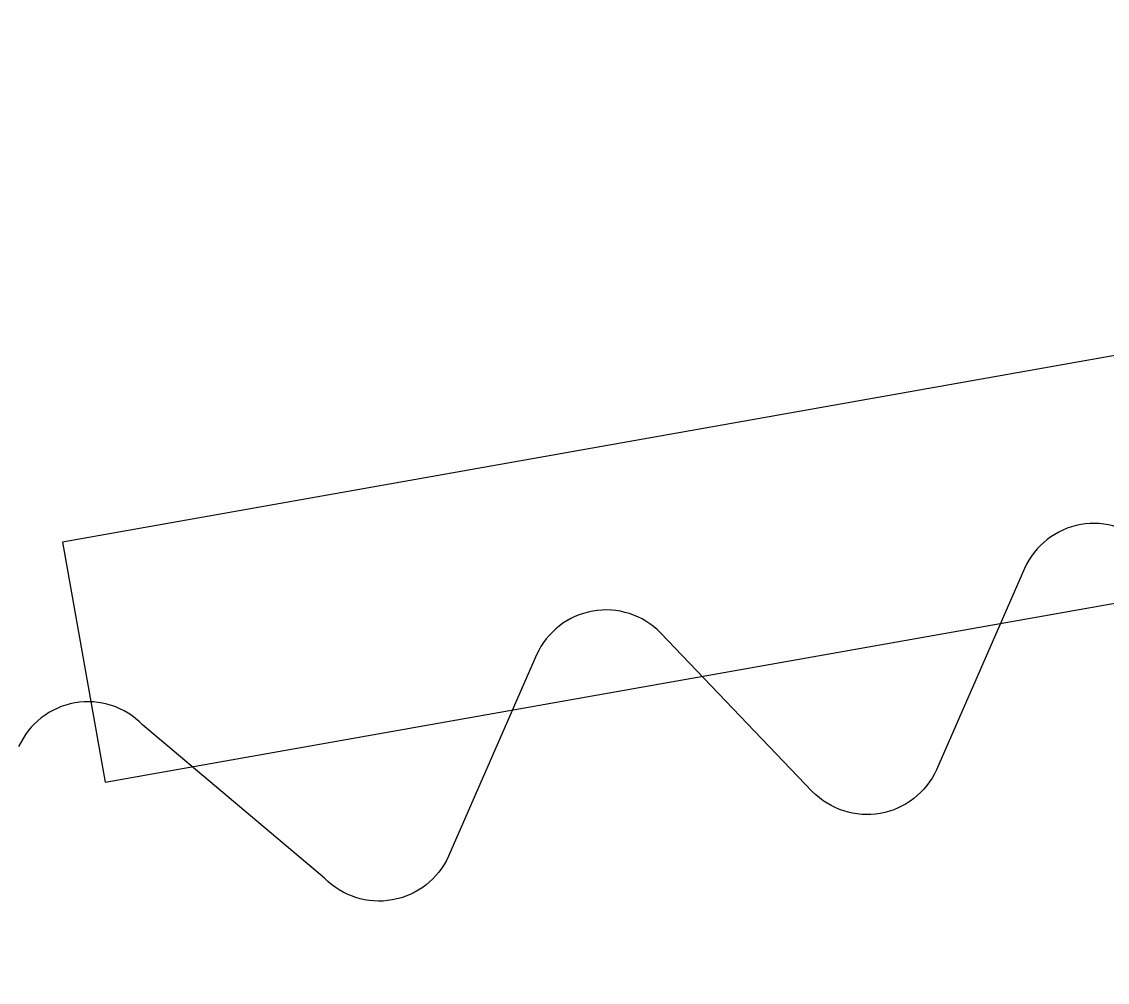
# Model space of a CAD drawing. Header units: millimetres. Extents: x 0 to 8967983, y -224399 to 13801.
# Drawn here: x 71344.731 to 71349.073, y -193459.191 to -193455.35 of the extents above; entities that cross this region are included whole.
import ezdxf

# ---------------------------------------------------------------- set-up
doc = ezdxf.new("R2010")
doc.units = ezdxf.units.MM
doc.header["$LTSCALE"] = 10
doc.layers.add('Архитектура', color=251, linetype='Continuous')

msp = doc.modelspace()

# ---------------------------------------------------------------- linework, layer by layer
at = {"layer": 'Архитектура', "lineweight": 25, "transparency": 33554684}
msp.add_lwpolyline([(71345.0646, -193458.3913), (71395.3454, -193449.4796), (71395.1752, -193448.5192), (71344.8944, -193457.4308)], close=True, dxfattribs=at)
msp.add_lwpolyline([(71345.0646, -193458.3913), (71395.3454, -193449.4796), (71395.1752, -193448.5192), (71344.8944, -193457.4308)], close=True, dxfattribs=at)
msp.add_lwpolyline([(71345.0646, -193458.3913), (71395.3454, -193449.4796), (71395.1752, -193448.5192), (71344.8944, -193457.4308)], close=True, dxfattribs=at)
msp.add_lwpolyline([(71345.0646, -193458.3913), (71395.3454, -193449.4796), (71395.1752, -193448.5192), (71344.8944, -193457.4308)], close=True, dxfattribs=at)
msp.add_lwpolyline([(71345.0646, -193458.3913), (71395.3454, -193449.4796), (71395.1752, -193448.5192), (71344.8944, -193457.4308)], close=True, dxfattribs=at)
msp.add_lwpolyline([(71345.0646, -193458.3913), (71395.3454, -193449.4796), (71395.1752, -193448.5192), (71344.8944, -193457.4308)], close=True, dxfattribs=at)
msp.add_lwpolyline([(71345.0646, -193458.3913), (71395.3454, -193449.4796), (71395.1752, -193448.5192), (71344.8944, -193457.4308)], close=True, dxfattribs=at)
msp.add_lwpolyline([(71345.0646, -193458.3913), (71395.3454, -193449.4796), (71395.1752, -193448.5192), (71344.8944, -193457.4308)], close=True, dxfattribs=at)
msp.add_lwpolyline([(71345.0646, -193458.3913), (71395.3454, -193449.4796), (71395.1752, -193448.5192), (71344.8944, -193457.4308)], close=True, dxfattribs=at)
msp.add_lwpolyline([(71345.0646, -193458.3913), (71395.3454, -193449.4796), (71395.1752, -193448.5192), (71344.8944, -193457.4308)], close=True, dxfattribs=at)
msp.add_lwpolyline([(71345.0646, -193458.3913), (71395.3454, -193449.4796), (71395.1752, -193448.5192), (71344.8944, -193457.4308)], close=True, dxfattribs=at)
msp.add_lwpolyline([(71345.0646, -193458.3913), (71395.3454, -193449.4796), (71395.1752, -193448.5192), (71344.8944, -193457.4308)], close=True, dxfattribs=at)
msp.add_lwpolyline([(71345.0646, -193458.3913), (71395.3454, -193449.4796), (71395.1752, -193448.5192), (71344.8944, -193457.4308)], close=True, dxfattribs=at)
msp.add_lwpolyline([(71345.0646, -193458.3913), (71395.3454, -193449.4796), (71395.1752, -193448.5192), (71344.8944, -193457.4308)], close=True, dxfattribs=at)
msp.add_lwpolyline([(71345.0646, -193458.3913), (71395.3454, -193449.4796), (71395.1752, -193448.5192), (71344.8944, -193457.4308)], close=True, dxfattribs=at)
msp.add_lwpolyline([(71345.0646, -193458.3913), (71395.3454, -193449.4796), (71395.1752, -193448.5192), (71344.8944, -193457.4308)], close=True, dxfattribs=at)
msp.add_lwpolyline([(71345.0646, -193458.3913), (71395.3454, -193449.4796), (71395.1752, -193448.5192), (71344.8944, -193457.4308)], close=True, dxfattribs=at)
msp.add_lwpolyline([(71345.0646, -193458.3913), (71395.3454, -193449.4796), (71395.1752, -193448.5192), (71344.8944, -193457.4308)], close=True, dxfattribs=at)
msp.add_lwpolyline([(71345.0646, -193458.3913), (71395.3454, -193449.4796), (71395.1752, -193448.5192), (71344.8944, -193457.4308)], close=True, dxfattribs=at)
msp.add_lwpolyline([(71345.0646, -193458.3913), (71395.3454, -193449.4796), (71395.1752, -193448.5192), (71344.8944, -193457.4308)], close=True, dxfattribs=at)
msp.add_lwpolyline([(71345.0646, -193458.3913), (71395.3454, -193449.4796), (71395.1752, -193448.5192), (71344.8944, -193457.4308)], close=True, dxfattribs=at)
msp.add_lwpolyline([(71345.0646, -193458.3913), (71395.3454, -193449.4796), (71395.1752, -193448.5192), (71344.8944, -193457.4308)], close=True, dxfattribs=at)
msp.add_lwpolyline([(71345.0646, -193458.3913), (71395.3454, -193449.4796), (71395.1752, -193448.5192), (71344.8944, -193457.4308)], close=True, dxfattribs=at)
msp.add_lwpolyline([(71345.0646, -193458.3913), (71395.3454, -193449.4796), (71395.1752, -193448.5192), (71344.8944, -193457.4308)], close=True, dxfattribs=at)
msp.add_lwpolyline([(71345.0646, -193458.3913), (71395.3454, -193449.4796), (71395.1752, -193448.5192), (71344.8944, -193457.4308)], close=True, dxfattribs=at)
msp.add_lwpolyline([(71345.0646, -193458.3913), (71395.3454, -193449.4796), (71395.1752, -193448.5192), (71344.8944, -193457.4308)], close=True, dxfattribs=at)
msp.add_lwpolyline([(71345.0646, -193458.3913), (71395.3454, -193449.4796), (71395.1752, -193448.5192), (71344.8944, -193457.4308)], close=True, dxfattribs=at)
msp.add_lwpolyline([(71345.0646, -193458.3913), (71395.3454, -193449.4796), (71395.1752, -193448.5192), (71344.8944, -193457.4308)], close=True, dxfattribs=at)
msp.add_lwpolyline([(71345.0646, -193458.3913), (71395.3454, -193449.4796), (71395.1752, -193448.5192), (71344.8944, -193457.4308)], close=True, dxfattribs=at)
msp.add_lwpolyline([(71345.0646, -193458.3913), (71395.3454, -193449.4796), (71395.1752, -193448.5192), (71344.8944, -193457.4308)], close=True, dxfattribs=at)
msp.add_lwpolyline([(71345.0646, -193458.3913), (71395.3454, -193449.4796), (71395.1752, -193448.5192), (71344.8944, -193457.4308)], close=True, dxfattribs=at)
msp.add_lwpolyline([(71345.0646, -193458.3913), (71395.3454, -193449.4796), (71395.1752, -193448.5192), (71344.8944, -193457.4308)], close=True, dxfattribs=at)
msp.add_lwpolyline([(71345.0646, -193458.3913), (71395.3454, -193449.4796), (71395.1752, -193448.5192), (71344.8944, -193457.4308)], close=True, dxfattribs=at)
msp.add_lwpolyline([(71345.0646, -193458.3913), (71395.3454, -193449.4796), (71395.1752, -193448.5192), (71344.8944, -193457.4308)], close=True, dxfattribs=at)
msp.add_lwpolyline([(71345.0646, -193458.3913), (71395.3454, -193449.4796), (71395.1752, -193448.5192), (71344.8944, -193457.4308)], close=True, dxfattribs=at)
msp.add_lwpolyline([(71345.0646, -193458.3913), (71395.3454, -193449.4796), (71395.1752, -193448.5192), (71344.8944, -193457.4308)], close=True, dxfattribs=at)
msp.add_lwpolyline([(71345.0646, -193458.3913), (71395.3454, -193449.4796), (71395.1752, -193448.5192), (71344.8944, -193457.4308)], close=True, dxfattribs=at)
msp.add_lwpolyline([(71345.0646, -193458.3913), (71395.3454, -193449.4796), (71395.1752, -193448.5192), (71344.8944, -193457.4308)], close=True, dxfattribs=at)
msp.add_lwpolyline([(71345.0646, -193458.3913), (71395.3454, -193449.4796), (71395.1752, -193448.5192), (71344.8944, -193457.4308)], close=True, dxfattribs=at)
msp.add_lwpolyline([(71345.0646, -193458.3913), (71395.3454, -193449.4796), (71395.1752, -193448.5192), (71344.8944, -193457.4308)], close=True, dxfattribs=at)
msp.add_lwpolyline([(71345.0646, -193458.3913), (71395.3454, -193449.4796), (71395.1752, -193448.5192), (71344.8944, -193457.4308)], close=True, dxfattribs=at)
msp.add_lwpolyline([(71345.0646, -193458.3913), (71395.3454, -193449.4796), (71395.1752, -193448.5192), (71344.8944, -193457.4308)], close=True, dxfattribs=at)
msp.add_lwpolyline([(71345.0646, -193458.3913), (71395.3454, -193449.4796), (71395.1752, -193448.5192), (71344.8944, -193457.4308)], close=True, dxfattribs=at)
msp.add_lwpolyline([(71345.0646, -193458.3913), (71395.3454, -193449.4796), (71395.1752, -193448.5192), (71344.8944, -193457.4308)], close=True, dxfattribs=at)
msp.add_lwpolyline([(71345.0646, -193458.3913), (71395.3454, -193449.4796), (71395.1752, -193448.5192), (71344.8944, -193457.4308)], close=True, dxfattribs=at)
msp.add_lwpolyline([(71345.0646, -193458.3913), (71395.3454, -193449.4796), (71395.1752, -193448.5192), (71344.8944, -193457.4308)], close=True, dxfattribs=at)
msp.add_lwpolyline([(71345.0646, -193458.3913), (71395.3454, -193449.4796), (71395.1752, -193448.5192), (71344.8944, -193457.4308)], close=True, dxfattribs=at)
msp.add_lwpolyline([(71345.0646, -193458.3913), (71395.3454, -193449.4796), (71395.1752, -193448.5192), (71344.8944, -193457.4308)], close=True, dxfattribs=at)
msp.add_lwpolyline([(71345.0646, -193458.3913), (71395.3454, -193449.4796), (71395.1752, -193448.5192), (71344.8944, -193457.4308)], close=True, dxfattribs=at)
msp.add_lwpolyline([(71345.0646, -193458.3913), (71395.3454, -193449.4796), (71395.1752, -193448.5192), (71344.8944, -193457.4308)], close=True, dxfattribs=at)
msp.add_lwpolyline([(71345.0646, -193458.3913), (71395.3454, -193449.4796), (71395.1752, -193448.5192), (71344.8944, -193457.4308)], close=True, dxfattribs=at)
msp.add_lwpolyline([(71345.0646, -193458.3913), (71395.3454, -193449.4796), (71395.1752, -193448.5192), (71344.8944, -193457.4308)], close=True, dxfattribs=at)
msp.add_lwpolyline([(71345.0646, -193458.3913), (71395.3454, -193449.4796), (71395.1752, -193448.5192), (71344.8944, -193457.4308)], close=True, dxfattribs=at)
msp.add_lwpolyline([(71345.0646, -193458.3913), (71395.3454, -193449.4796), (71395.1752, -193448.5192), (71344.8944, -193457.4308)], close=True, dxfattribs=at)
msp.add_lwpolyline([(71345.0646, -193458.3913), (71395.3454, -193449.4796), (71395.1752, -193448.5192), (71344.8944, -193457.4308)], close=True, dxfattribs=at)
msp.add_lwpolyline([(71351.6865, -193460.1409), (71360.86, -193458.515, 0.414362), (71361.107, -193458.1617), (71360.6814, -193455.7607, 0.151171), (71360.5991, -193455.6006), (71360.1535, -193455.5136, 0.035408), (71352.7653, -193456.823), (71352.4128, -193457.6284, -0.527868), (71351.9172, -193457.7163), (71351.3093, -193457.0811, 0.527868), (71350.8138, -193457.1689), (71350.3411, -193457.9956, -0.527868), (71349.8456, -193458.0834), (71349.2377, -193457.4482, 0.527868), (71348.7421, -193457.5361), (71348.3896, -193458.3415, -0.527868), (71347.894, -193458.4293), (71347.2861, -193457.7941, 0.527868), (71346.7905, -193457.882), (71346.438, -193458.6874, -0.527868), (71345.9424, -193458.7752), (71345.2145, -193458.1613, 0.527868), (71344.719, -193458.2491)], format="xyb", dxfattribs=at)
msp.add_lwpolyline([(71351.6865, -193460.1409), (71360.86, -193458.515, 0.414362), (71361.107, -193458.1617), (71360.6814, -193455.7607, 0.151171), (71360.5991, -193455.6006), (71360.1535, -193455.5136, 0.035408), (71352.7653, -193456.823), (71352.4128, -193457.6284, -0.527868), (71351.9172, -193457.7163), (71351.3093, -193457.0811, 0.527868), (71350.8138, -193457.1689), (71350.3411, -193457.9956, -0.527868), (71349.8456, -193458.0834), (71349.2377, -193457.4482, 0.527868), (71348.7421, -193457.5361), (71348.3896, -193458.3415, -0.527868), (71347.894, -193458.4293), (71347.2861, -193457.7941, 0.527868), (71346.7905, -193457.882), (71346.438, -193458.6874, -0.527868), (71345.9424, -193458.7752), (71345.2145, -193458.1613, 0.527868), (71344.719, -193458.2491)], format="xyb", dxfattribs=at)
msp.add_lwpolyline([(71351.6865, -193460.1409), (71360.86, -193458.515, 0.414362), (71361.107, -193458.1617), (71360.6814, -193455.7607, 0.151171), (71360.5991, -193455.6006), (71360.1535, -193455.5136, 0.035408), (71352.7653, -193456.823), (71352.4128, -193457.6284, -0.527868), (71351.9172, -193457.7163), (71351.3093, -193457.0811, 0.527868), (71350.8138, -193457.1689), (71350.3411, -193457.9956, -0.527868), (71349.8456, -193458.0834), (71349.2377, -193457.4482, 0.527868), (71348.7421, -193457.5361), (71348.3896, -193458.3415, -0.527868), (71347.894, -193458.4293), (71347.2861, -193457.7941, 0.527868), (71346.7905, -193457.882), (71346.438, -193458.6874, -0.527868), (71345.9424, -193458.7752), (71345.2145, -193458.1613, 0.527868), (71344.719, -193458.2491)], format="xyb", dxfattribs=at)
msp.add_lwpolyline([(71351.6865, -193460.1409), (71360.86, -193458.515, 0.414362), (71361.107, -193458.1617), (71360.6814, -193455.7607, 0.151171), (71360.5991, -193455.6006), (71360.1535, -193455.5136, 0.035408), (71352.7653, -193456.823), (71352.4128, -193457.6284, -0.527868), (71351.9172, -193457.7163), (71351.3093, -193457.0811, 0.527868), (71350.8138, -193457.1689), (71350.3411, -193457.9956, -0.527868), (71349.8456, -193458.0834), (71349.2377, -193457.4482, 0.527868), (71348.7421, -193457.5361), (71348.3896, -193458.3415, -0.527868), (71347.894, -193458.4293), (71347.2861, -193457.7941, 0.527868), (71346.7905, -193457.882), (71346.438, -193458.6874, -0.527868), (71345.9424, -193458.7752), (71345.2145, -193458.1613, 0.527868), (71344.719, -193458.2491)], format="xyb", dxfattribs=at)
msp.add_lwpolyline([(71351.6865, -193460.1409), (71360.86, -193458.515, 0.414362), (71361.107, -193458.1617), (71360.6814, -193455.7607, 0.151171), (71360.5991, -193455.6006), (71360.1535, -193455.5136, 0.035408), (71352.7653, -193456.823), (71352.4128, -193457.6284, -0.527868), (71351.9172, -193457.7163), (71351.3093, -193457.0811, 0.527868), (71350.8138, -193457.1689), (71350.3411, -193457.9956, -0.527868), (71349.8456, -193458.0834), (71349.2377, -193457.4482, 0.527868), (71348.7421, -193457.5361), (71348.3896, -193458.3415, -0.527868), (71347.894, -193458.4293), (71347.2861, -193457.7941, 0.527868), (71346.7905, -193457.882), (71346.438, -193458.6874, -0.527868), (71345.9424, -193458.7752), (71345.2145, -193458.1613, 0.527868), (71344.719, -193458.2491)], format="xyb", dxfattribs=at)
msp.add_lwpolyline([(71351.6865, -193460.1409), (71360.86, -193458.515, 0.414362), (71361.107, -193458.1617), (71360.6814, -193455.7607, 0.151171), (71360.5991, -193455.6006), (71360.1535, -193455.5136, 0.035408), (71352.7653, -193456.823), (71352.4128, -193457.6284, -0.527868), (71351.9172, -193457.7163), (71351.3093, -193457.0811, 0.527868), (71350.8138, -193457.1689), (71350.3411, -193457.9956, -0.527868), (71349.8456, -193458.0834), (71349.2377, -193457.4482, 0.527868), (71348.7421, -193457.5361), (71348.3896, -193458.3415, -0.527868), (71347.894, -193458.4293), (71347.2861, -193457.7941, 0.527868), (71346.7905, -193457.882), (71346.438, -193458.6874, -0.527868), (71345.9424, -193458.7752), (71345.2145, -193458.1613, 0.527868), (71344.719, -193458.2491)], format="xyb", dxfattribs=at)
msp.add_lwpolyline([(71351.6865, -193460.1409), (71360.86, -193458.515, 0.414362), (71361.107, -193458.1617), (71360.6814, -193455.7607, 0.151171), (71360.5991, -193455.6006), (71360.1535, -193455.5136, 0.035408), (71352.7653, -193456.823), (71352.4128, -193457.6284, -0.527868), (71351.9172, -193457.7163), (71351.3093, -193457.0811, 0.527868), (71350.8138, -193457.1689), (71350.3411, -193457.9956, -0.527868), (71349.8456, -193458.0834), (71349.2377, -193457.4482, 0.527868), (71348.7421, -193457.5361), (71348.3896, -193458.3415, -0.527868), (71347.894, -193458.4293), (71347.2861, -193457.7941, 0.527868), (71346.7905, -193457.882), (71346.438, -193458.6874, -0.527868), (71345.9424, -193458.7752), (71345.2145, -193458.1613, 0.527868), (71344.719, -193458.2491)], format="xyb", dxfattribs=at)
msp.add_lwpolyline([(71351.6865, -193460.1409), (71360.86, -193458.515, 0.414362), (71361.107, -193458.1617), (71360.6814, -193455.7607, 0.151171), (71360.5991, -193455.6006), (71360.1535, -193455.5136, 0.035408), (71352.7653, -193456.823), (71352.4128, -193457.6284, -0.527868), (71351.9172, -193457.7163), (71351.3093, -193457.0811, 0.527868), (71350.8138, -193457.1689), (71350.3411, -193457.9956, -0.527868), (71349.8456, -193458.0834), (71349.2377, -193457.4482, 0.527868), (71348.7421, -193457.5361), (71348.3896, -193458.3415, -0.527868), (71347.894, -193458.4293), (71347.2861, -193457.7941, 0.527868), (71346.7905, -193457.882), (71346.438, -193458.6874, -0.527868), (71345.9424, -193458.7752), (71345.2145, -193458.1613, 0.527868), (71344.719, -193458.2491)], format="xyb", dxfattribs=at)
msp.add_lwpolyline([(71351.6865, -193460.1409), (71360.86, -193458.515, 0.414362), (71361.107, -193458.1617), (71360.6814, -193455.7607, 0.151171), (71360.5991, -193455.6006), (71360.1535, -193455.5136, 0.035408), (71352.7653, -193456.823), (71352.4128, -193457.6284, -0.527868), (71351.9172, -193457.7163), (71351.3093, -193457.0811, 0.527868), (71350.8138, -193457.1689), (71350.3411, -193457.9956, -0.527868), (71349.8456, -193458.0834), (71349.2377, -193457.4482, 0.527868), (71348.7421, -193457.5361), (71348.3896, -193458.3415, -0.527868), (71347.894, -193458.4293), (71347.2861, -193457.7941, 0.527868), (71346.7905, -193457.882), (71346.438, -193458.6874, -0.527868), (71345.9424, -193458.7752), (71345.2145, -193458.1613, 0.527868), (71344.719, -193458.2491)], format="xyb", dxfattribs=at)
msp.add_lwpolyline([(71351.6865, -193460.1409), (71360.86, -193458.515, 0.414362), (71361.107, -193458.1617), (71360.6814, -193455.7607, 0.151171), (71360.5991, -193455.6006), (71360.1535, -193455.5136, 0.035408), (71352.7653, -193456.823), (71352.4128, -193457.6284, -0.527868), (71351.9172, -193457.7163), (71351.3093, -193457.0811, 0.527868), (71350.8138, -193457.1689), (71350.3411, -193457.9956, -0.527868), (71349.8456, -193458.0834), (71349.2377, -193457.4482, 0.527868), (71348.7421, -193457.5361), (71348.3896, -193458.3415, -0.527868), (71347.894, -193458.4293), (71347.2861, -193457.7941, 0.527868), (71346.7905, -193457.882), (71346.438, -193458.6874, -0.527868), (71345.9424, -193458.7752), (71345.2145, -193458.1613, 0.527868), (71344.719, -193458.2491)], format="xyb", dxfattribs=at)
msp.add_lwpolyline([(71351.6865, -193460.1409), (71360.86, -193458.515, 0.414362), (71361.107, -193458.1617), (71360.6814, -193455.7607, 0.151171), (71360.5991, -193455.6006), (71360.1535, -193455.5136, 0.035408), (71352.7653, -193456.823), (71352.4128, -193457.6284, -0.527868), (71351.9172, -193457.7163), (71351.3093, -193457.0811, 0.527868), (71350.8138, -193457.1689), (71350.3411, -193457.9956, -0.527868), (71349.8456, -193458.0834), (71349.2377, -193457.4482, 0.527868), (71348.7421, -193457.5361), (71348.3896, -193458.3415, -0.527868), (71347.894, -193458.4293), (71347.2861, -193457.7941, 0.527868), (71346.7905, -193457.882), (71346.438, -193458.6874, -0.527868), (71345.9424, -193458.7752), (71345.2145, -193458.1613, 0.527868), (71344.719, -193458.2491)], format="xyb", dxfattribs=at)
msp.add_lwpolyline([(71351.6865, -193460.1409), (71360.86, -193458.515, 0.414362), (71361.107, -193458.1617), (71360.6814, -193455.7607, 0.151171), (71360.5991, -193455.6006), (71360.1535, -193455.5136, 0.035408), (71352.7653, -193456.823), (71352.4128, -193457.6284, -0.527868), (71351.9172, -193457.7163), (71351.3093, -193457.0811, 0.527868), (71350.8138, -193457.1689), (71350.3411, -193457.9956, -0.527868), (71349.8456, -193458.0834), (71349.2377, -193457.4482, 0.527868), (71348.7421, -193457.5361), (71348.3896, -193458.3415, -0.527868), (71347.894, -193458.4293), (71347.2861, -193457.7941, 0.527868), (71346.7905, -193457.882), (71346.438, -193458.6874, -0.527868), (71345.9424, -193458.7752), (71345.2145, -193458.1613, 0.527868), (71344.719, -193458.2491)], format="xyb", dxfattribs=at)
msp.add_lwpolyline([(71351.6865, -193460.1409), (71360.86, -193458.515, 0.414362), (71361.107, -193458.1617), (71360.6814, -193455.7607, 0.151171), (71360.5991, -193455.6006), (71360.1535, -193455.5136, 0.035408), (71352.7653, -193456.823), (71352.4128, -193457.6284, -0.527868), (71351.9172, -193457.7163), (71351.3093, -193457.0811, 0.527868), (71350.8138, -193457.1689), (71350.3411, -193457.9956, -0.527868), (71349.8456, -193458.0834), (71349.2377, -193457.4482, 0.527868), (71348.7421, -193457.5361), (71348.3896, -193458.3415, -0.527868), (71347.894, -193458.4293), (71347.2861, -193457.7941, 0.527868), (71346.7905, -193457.882), (71346.438, -193458.6874, -0.527868), (71345.9424, -193458.7752), (71345.2145, -193458.1613, 0.527868), (71344.719, -193458.2491)], format="xyb", dxfattribs=at)
msp.add_lwpolyline([(71351.6865, -193460.1409), (71360.86, -193458.515, 0.414362), (71361.107, -193458.1617), (71360.6814, -193455.7607, 0.151171), (71360.5991, -193455.6006), (71360.1535, -193455.5136, 0.035408), (71352.7653, -193456.823), (71352.4128, -193457.6284, -0.527868), (71351.9172, -193457.7163), (71351.3093, -193457.0811, 0.527868), (71350.8138, -193457.1689), (71350.3411, -193457.9956, -0.527868), (71349.8456, -193458.0834), (71349.2377, -193457.4482, 0.527868), (71348.7421, -193457.5361), (71348.3896, -193458.3415, -0.527868), (71347.894, -193458.4293), (71347.2861, -193457.7941, 0.527868), (71346.7905, -193457.882), (71346.438, -193458.6874, -0.527868), (71345.9424, -193458.7752), (71345.2145, -193458.1613, 0.527868), (71344.719, -193458.2491)], format="xyb", dxfattribs=at)
msp.add_lwpolyline([(71351.6865, -193460.1409), (71360.86, -193458.515, 0.414362), (71361.107, -193458.1617), (71360.6814, -193455.7607, 0.151171), (71360.5991, -193455.6006), (71360.1535, -193455.5136, 0.035408), (71352.7653, -193456.823), (71352.4128, -193457.6284, -0.527868), (71351.9172, -193457.7163), (71351.3093, -193457.0811, 0.527868), (71350.8138, -193457.1689), (71350.3411, -193457.9956, -0.527868), (71349.8456, -193458.0834), (71349.2377, -193457.4482, 0.527868), (71348.7421, -193457.5361), (71348.3896, -193458.3415, -0.527868), (71347.894, -193458.4293), (71347.2861, -193457.7941, 0.527868), (71346.7905, -193457.882), (71346.438, -193458.6874, -0.527868), (71345.9424, -193458.7752), (71345.2145, -193458.1613, 0.527868), (71344.719, -193458.2491)], format="xyb", dxfattribs=at)
msp.add_lwpolyline([(71351.6865, -193460.1409), (71360.86, -193458.515, 0.414362), (71361.107, -193458.1617), (71360.6814, -193455.7607, 0.151171), (71360.5991, -193455.6006), (71360.1535, -193455.5136, 0.035408), (71352.7653, -193456.823), (71352.4128, -193457.6284, -0.527868), (71351.9172, -193457.7163), (71351.3093, -193457.0811, 0.527868), (71350.8138, -193457.1689), (71350.3411, -193457.9956, -0.527868), (71349.8456, -193458.0834), (71349.2377, -193457.4482, 0.527868), (71348.7421, -193457.5361), (71348.3896, -193458.3415, -0.527868), (71347.894, -193458.4293), (71347.2861, -193457.7941, 0.527868), (71346.7905, -193457.882), (71346.438, -193458.6874, -0.527868), (71345.9424, -193458.7752), (71345.2145, -193458.1613, 0.527868), (71344.719, -193458.2491)], format="xyb", dxfattribs=at)
msp.add_lwpolyline([(71351.6865, -193460.1409), (71360.86, -193458.515, 0.414362), (71361.107, -193458.1617), (71360.6814, -193455.7607, 0.151171), (71360.5991, -193455.6006), (71360.1535, -193455.5136, 0.035408), (71352.7653, -193456.823), (71352.4128, -193457.6284, -0.527868), (71351.9172, -193457.7163), (71351.3093, -193457.0811, 0.527868), (71350.8138, -193457.1689), (71350.3411, -193457.9956, -0.527868), (71349.8456, -193458.0834), (71349.2377, -193457.4482, 0.527868), (71348.7421, -193457.5361), (71348.3896, -193458.3415, -0.527868), (71347.894, -193458.4293), (71347.2861, -193457.7941, 0.527868), (71346.7905, -193457.882), (71346.438, -193458.6874, -0.527868), (71345.9424, -193458.7752), (71345.2145, -193458.1613, 0.527868), (71344.719, -193458.2491)], format="xyb", dxfattribs=at)
msp.add_lwpolyline([(71351.6865, -193460.1409), (71360.86, -193458.515, 0.414362), (71361.107, -193458.1617), (71360.6814, -193455.7607, 0.151171), (71360.5991, -193455.6006), (71360.1535, -193455.5136, 0.035408), (71352.7653, -193456.823), (71352.4128, -193457.6284, -0.527868), (71351.9172, -193457.7163), (71351.3093, -193457.0811, 0.527868), (71350.8138, -193457.1689), (71350.3411, -193457.9956, -0.527868), (71349.8456, -193458.0834), (71349.2377, -193457.4482, 0.527868), (71348.7421, -193457.5361), (71348.3896, -193458.3415, -0.527868), (71347.894, -193458.4293), (71347.2861, -193457.7941, 0.527868), (71346.7905, -193457.882), (71346.438, -193458.6874, -0.527868), (71345.9424, -193458.7752), (71345.2145, -193458.1613, 0.527868), (71344.719, -193458.2491)], format="xyb", dxfattribs=at)
msp.add_lwpolyline([(71351.6865, -193460.1409), (71360.86, -193458.515, 0.414362), (71361.107, -193458.1617), (71360.6814, -193455.7607, 0.151171), (71360.5991, -193455.6006), (71360.1535, -193455.5136, 0.035408), (71352.7653, -193456.823), (71352.4128, -193457.6284, -0.527868), (71351.9172, -193457.7163), (71351.3093, -193457.0811, 0.527868), (71350.8138, -193457.1689), (71350.3411, -193457.9956, -0.527868), (71349.8456, -193458.0834), (71349.2377, -193457.4482, 0.527868), (71348.7421, -193457.5361), (71348.3896, -193458.3415, -0.527868), (71347.894, -193458.4293), (71347.2861, -193457.7941, 0.527868), (71346.7905, -193457.882), (71346.438, -193458.6874, -0.527868), (71345.9424, -193458.7752), (71345.2145, -193458.1613, 0.527868), (71344.719, -193458.2491)], format="xyb", dxfattribs=at)
msp.add_lwpolyline([(71351.6865, -193460.1409), (71360.86, -193458.515, 0.414362), (71361.107, -193458.1617), (71360.6814, -193455.7607, 0.151171), (71360.5991, -193455.6006), (71360.1535, -193455.5136, 0.035408), (71352.7653, -193456.823), (71352.4128, -193457.6284, -0.527868), (71351.9172, -193457.7163), (71351.3093, -193457.0811, 0.527868), (71350.8138, -193457.1689), (71350.3411, -193457.9956, -0.527868), (71349.8456, -193458.0834), (71349.2377, -193457.4482, 0.527868), (71348.7421, -193457.5361), (71348.3896, -193458.3415, -0.527868), (71347.894, -193458.4293), (71347.2861, -193457.7941, 0.527868), (71346.7905, -193457.882), (71346.438, -193458.6874, -0.527868), (71345.9424, -193458.7752), (71345.2145, -193458.1613, 0.527868), (71344.719, -193458.2491)], format="xyb", dxfattribs=at)
msp.add_lwpolyline([(71351.6865, -193460.1409), (71360.86, -193458.515, 0.414362), (71361.107, -193458.1617), (71360.6814, -193455.7607, 0.151171), (71360.5991, -193455.6006), (71360.1535, -193455.5136, 0.035408), (71352.7653, -193456.823), (71352.4128, -193457.6284, -0.527868), (71351.9172, -193457.7163), (71351.3093, -193457.0811, 0.527868), (71350.8138, -193457.1689), (71350.3411, -193457.9956, -0.527868), (71349.8456, -193458.0834), (71349.2377, -193457.4482, 0.527868), (71348.7421, -193457.5361), (71348.3896, -193458.3415, -0.527868), (71347.894, -193458.4293), (71347.2861, -193457.7941, 0.527868), (71346.7905, -193457.882), (71346.438, -193458.6874, -0.527868), (71345.9424, -193458.7752), (71345.2145, -193458.1613, 0.527868), (71344.719, -193458.2491)], format="xyb", dxfattribs=at)
msp.add_lwpolyline([(71351.6865, -193460.1409), (71360.86, -193458.515, 0.414362), (71361.107, -193458.1617), (71360.6814, -193455.7607, 0.151171), (71360.5991, -193455.6006), (71360.1535, -193455.5136, 0.035408), (71352.7653, -193456.823), (71352.4128, -193457.6284, -0.527868), (71351.9172, -193457.7163), (71351.3093, -193457.0811, 0.527868), (71350.8138, -193457.1689), (71350.3411, -193457.9956, -0.527868), (71349.8456, -193458.0834), (71349.2377, -193457.4482, 0.527868), (71348.7421, -193457.5361), (71348.3896, -193458.3415, -0.527868), (71347.894, -193458.4293), (71347.2861, -193457.7941, 0.527868), (71346.7905, -193457.882), (71346.438, -193458.6874, -0.527868), (71345.9424, -193458.7752), (71345.2145, -193458.1613, 0.527868), (71344.719, -193458.2491)], format="xyb", dxfattribs=at)
msp.add_lwpolyline([(71351.6865, -193460.1409), (71360.86, -193458.515, 0.414362), (71361.107, -193458.1617), (71360.6814, -193455.7607, 0.151171), (71360.5991, -193455.6006), (71360.1535, -193455.5136, 0.035408), (71352.7653, -193456.823), (71352.4128, -193457.6284, -0.527868), (71351.9172, -193457.7163), (71351.3093, -193457.0811, 0.527868), (71350.8138, -193457.1689), (71350.3411, -193457.9956, -0.527868), (71349.8456, -193458.0834), (71349.2377, -193457.4482, 0.527868), (71348.7421, -193457.5361), (71348.3896, -193458.3415, -0.527868), (71347.894, -193458.4293), (71347.2861, -193457.7941, 0.527868), (71346.7905, -193457.882), (71346.438, -193458.6874, -0.527868), (71345.9424, -193458.7752), (71345.2145, -193458.1613, 0.527868), (71344.719, -193458.2491)], format="xyb", dxfattribs=at)
msp.add_lwpolyline([(71351.6865, -193460.1409), (71360.86, -193458.515, 0.414362), (71361.107, -193458.1617), (71360.6814, -193455.7607, 0.151171), (71360.5991, -193455.6006), (71360.1535, -193455.5136, 0.035408), (71352.7653, -193456.823), (71352.4128, -193457.6284, -0.527868), (71351.9172, -193457.7163), (71351.3093, -193457.0811, 0.527868), (71350.8138, -193457.1689), (71350.3411, -193457.9956, -0.527868), (71349.8456, -193458.0834), (71349.2377, -193457.4482, 0.527868), (71348.7421, -193457.5361), (71348.3896, -193458.3415, -0.527868), (71347.894, -193458.4293), (71347.2861, -193457.7941, 0.527868), (71346.7905, -193457.882), (71346.438, -193458.6874, -0.527868), (71345.9424, -193458.7752), (71345.2145, -193458.1613, 0.527868), (71344.719, -193458.2491)], format="xyb", dxfattribs=at)
msp.add_lwpolyline([(71351.6865, -193460.1409), (71360.86, -193458.515, 0.414362), (71361.107, -193458.1617), (71360.6814, -193455.7607, 0.151171), (71360.5991, -193455.6006), (71360.1535, -193455.5136, 0.035408), (71352.7653, -193456.823), (71352.4128, -193457.6284, -0.527868), (71351.9172, -193457.7163), (71351.3093, -193457.0811, 0.527868), (71350.8138, -193457.1689), (71350.3411, -193457.9956, -0.527868), (71349.8456, -193458.0834), (71349.2377, -193457.4482, 0.527868), (71348.7421, -193457.5361), (71348.3896, -193458.3415, -0.527868), (71347.894, -193458.4293), (71347.2861, -193457.7941, 0.527868), (71346.7905, -193457.882), (71346.438, -193458.6874, -0.527868), (71345.9424, -193458.7752), (71345.2145, -193458.1613, 0.527868), (71344.719, -193458.2491)], format="xyb", dxfattribs=at)
msp.add_lwpolyline([(71351.6865, -193460.1409), (71360.86, -193458.515, 0.414362), (71361.107, -193458.1617), (71360.6814, -193455.7607, 0.151171), (71360.5991, -193455.6006), (71360.1535, -193455.5136, 0.035408), (71352.7653, -193456.823), (71352.4128, -193457.6284, -0.527868), (71351.9172, -193457.7163), (71351.3093, -193457.0811, 0.527868), (71350.8138, -193457.1689), (71350.3411, -193457.9956, -0.527868), (71349.8456, -193458.0834), (71349.2377, -193457.4482, 0.527868), (71348.7421, -193457.5361), (71348.3896, -193458.3415, -0.527868), (71347.894, -193458.4293), (71347.2861, -193457.7941, 0.527868), (71346.7905, -193457.882), (71346.438, -193458.6874, -0.527868), (71345.9424, -193458.7752), (71345.2145, -193458.1613, 0.527868), (71344.719, -193458.2491)], format="xyb", dxfattribs=at)
msp.add_lwpolyline([(71351.6865, -193460.1409), (71360.86, -193458.515, 0.414362), (71361.107, -193458.1617), (71360.6814, -193455.7607, 0.151171), (71360.5991, -193455.6006), (71360.1535, -193455.5136, 0.035408), (71352.7653, -193456.823), (71352.4128, -193457.6284, -0.527868), (71351.9172, -193457.7163), (71351.3093, -193457.0811, 0.527868), (71350.8138, -193457.1689), (71350.3411, -193457.9956, -0.527868), (71349.8456, -193458.0834), (71349.2377, -193457.4482, 0.527868), (71348.7421, -193457.5361), (71348.3896, -193458.3415, -0.527868), (71347.894, -193458.4293), (71347.2861, -193457.7941, 0.527868), (71346.7905, -193457.882), (71346.438, -193458.6874, -0.527868), (71345.9424, -193458.7752), (71345.2145, -193458.1613, 0.527868), (71344.719, -193458.2491)], format="xyb", dxfattribs=at)
msp.add_lwpolyline([(71351.6865, -193460.1409), (71360.86, -193458.515, 0.414362), (71361.107, -193458.1617), (71360.6814, -193455.7607, 0.151171), (71360.5991, -193455.6006), (71360.1535, -193455.5136, 0.035408), (71352.7653, -193456.823), (71352.4128, -193457.6284, -0.527868), (71351.9172, -193457.7163), (71351.3093, -193457.0811, 0.527868), (71350.8138, -193457.1689), (71350.3411, -193457.9956, -0.527868), (71349.8456, -193458.0834), (71349.2377, -193457.4482, 0.527868), (71348.7421, -193457.5361), (71348.3896, -193458.3415, -0.527868), (71347.894, -193458.4293), (71347.2861, -193457.7941, 0.527868), (71346.7905, -193457.882), (71346.438, -193458.6874, -0.527868), (71345.9424, -193458.7752), (71345.2145, -193458.1613, 0.527868), (71344.719, -193458.2491)], format="xyb", dxfattribs=at)
msp.add_lwpolyline([(71351.6865, -193460.1409), (71360.86, -193458.515, 0.414362), (71361.107, -193458.1617), (71360.6814, -193455.7607, 0.151171), (71360.5991, -193455.6006), (71360.1535, -193455.5136, 0.035408), (71352.7653, -193456.823), (71352.4128, -193457.6284, -0.527868), (71351.9172, -193457.7163), (71351.3093, -193457.0811, 0.527868), (71350.8138, -193457.1689), (71350.3411, -193457.9956, -0.527868), (71349.8456, -193458.0834), (71349.2377, -193457.4482, 0.527868), (71348.7421, -193457.5361), (71348.3896, -193458.3415, -0.527868), (71347.894, -193458.4293), (71347.2861, -193457.7941, 0.527868), (71346.7905, -193457.882), (71346.438, -193458.6874, -0.527868), (71345.9424, -193458.7752), (71345.2145, -193458.1613, 0.527868), (71344.719, -193458.2491)], format="xyb", dxfattribs=at)
msp.add_lwpolyline([(71351.6865, -193460.1409), (71360.86, -193458.515, 0.414362), (71361.107, -193458.1617), (71360.6814, -193455.7607, 0.151171), (71360.5991, -193455.6006), (71360.1535, -193455.5136, 0.035408), (71352.7653, -193456.823), (71352.4128, -193457.6284, -0.527868), (71351.9172, -193457.7163), (71351.3093, -193457.0811, 0.527868), (71350.8138, -193457.1689), (71350.3411, -193457.9956, -0.527868), (71349.8456, -193458.0834), (71349.2377, -193457.4482, 0.527868), (71348.7421, -193457.5361), (71348.3896, -193458.3415, -0.527868), (71347.894, -193458.4293), (71347.2861, -193457.7941, 0.527868), (71346.7905, -193457.882), (71346.438, -193458.6874, -0.527868), (71345.9424, -193458.7752), (71345.2145, -193458.1613, 0.527868), (71344.719, -193458.2491)], format="xyb", dxfattribs=at)
msp.add_lwpolyline([(71351.6865, -193460.1409), (71360.86, -193458.515, 0.414362), (71361.107, -193458.1617), (71360.6814, -193455.7607, 0.151171), (71360.5991, -193455.6006), (71360.1535, -193455.5136, 0.035408), (71352.7653, -193456.823), (71352.4128, -193457.6284, -0.527868), (71351.9172, -193457.7163), (71351.3093, -193457.0811, 0.527868), (71350.8138, -193457.1689), (71350.3411, -193457.9956, -0.527868), (71349.8456, -193458.0834), (71349.2377, -193457.4482, 0.527868), (71348.7421, -193457.5361), (71348.3896, -193458.3415, -0.527868), (71347.894, -193458.4293), (71347.2861, -193457.7941, 0.527868), (71346.7905, -193457.882), (71346.438, -193458.6874, -0.527868), (71345.9424, -193458.7752), (71345.2145, -193458.1613, 0.527868), (71344.719, -193458.2491)], format="xyb", dxfattribs=at)
msp.add_lwpolyline([(71351.6865, -193460.1409), (71360.86, -193458.515, 0.414362), (71361.107, -193458.1617), (71360.6814, -193455.7607, 0.151171), (71360.5991, -193455.6006), (71360.1535, -193455.5136, 0.035408), (71352.7653, -193456.823), (71352.4128, -193457.6284, -0.527868), (71351.9172, -193457.7163), (71351.3093, -193457.0811, 0.527868), (71350.8138, -193457.1689), (71350.3411, -193457.9956, -0.527868), (71349.8456, -193458.0834), (71349.2377, -193457.4482, 0.527868), (71348.7421, -193457.5361), (71348.3896, -193458.3415, -0.527868), (71347.894, -193458.4293), (71347.2861, -193457.7941, 0.527868), (71346.7905, -193457.882), (71346.438, -193458.6874, -0.527868), (71345.9424, -193458.7752), (71345.2145, -193458.1613, 0.527868), (71344.719, -193458.2491)], format="xyb", dxfattribs=at)
msp.add_lwpolyline([(71351.6865, -193460.1409), (71360.86, -193458.515, 0.414362), (71361.107, -193458.1617), (71360.6814, -193455.7607, 0.151171), (71360.5991, -193455.6006), (71360.1535, -193455.5136, 0.035408), (71352.7653, -193456.823), (71352.4128, -193457.6284, -0.527868), (71351.9172, -193457.7163), (71351.3093, -193457.0811, 0.527868), (71350.8138, -193457.1689), (71350.3411, -193457.9956, -0.527868), (71349.8456, -193458.0834), (71349.2377, -193457.4482, 0.527868), (71348.7421, -193457.5361), (71348.3896, -193458.3415, -0.527868), (71347.894, -193458.4293), (71347.2861, -193457.7941, 0.527868), (71346.7905, -193457.882), (71346.438, -193458.6874, -0.527868), (71345.9424, -193458.7752), (71345.2145, -193458.1613, 0.527868), (71344.719, -193458.2491)], format="xyb", dxfattribs=at)
msp.add_lwpolyline([(71351.6865, -193460.1409), (71360.86, -193458.515, 0.414362), (71361.107, -193458.1617), (71360.6814, -193455.7607, 0.151171), (71360.5991, -193455.6006), (71360.1535, -193455.5136, 0.035408), (71352.7653, -193456.823), (71352.4128, -193457.6284, -0.527868), (71351.9172, -193457.7163), (71351.3093, -193457.0811, 0.527868), (71350.8138, -193457.1689), (71350.3411, -193457.9956, -0.527868), (71349.8456, -193458.0834), (71349.2377, -193457.4482, 0.527868), (71348.7421, -193457.5361), (71348.3896, -193458.3415, -0.527868), (71347.894, -193458.4293), (71347.2861, -193457.7941, 0.527868), (71346.7905, -193457.882), (71346.438, -193458.6874, -0.527868), (71345.9424, -193458.7752), (71345.2145, -193458.1613, 0.527868), (71344.719, -193458.2491)], format="xyb", dxfattribs=at)
msp.add_lwpolyline([(71351.6865, -193460.1409), (71360.86, -193458.515, 0.414362), (71361.107, -193458.1617), (71360.6814, -193455.7607, 0.151171), (71360.5991, -193455.6006), (71360.1535, -193455.5136, 0.035408), (71352.7653, -193456.823), (71352.4128, -193457.6284, -0.527868), (71351.9172, -193457.7163), (71351.3093, -193457.0811, 0.527868), (71350.8138, -193457.1689), (71350.3411, -193457.9956, -0.527868), (71349.8456, -193458.0834), (71349.2377, -193457.4482, 0.527868), (71348.7421, -193457.5361), (71348.3896, -193458.3415, -0.527868), (71347.894, -193458.4293), (71347.2861, -193457.7941, 0.527868), (71346.7905, -193457.882), (71346.438, -193458.6874, -0.527868), (71345.9424, -193458.7752), (71345.2145, -193458.1613, 0.527868), (71344.719, -193458.2491)], format="xyb", dxfattribs=at)
msp.add_lwpolyline([(71351.6865, -193460.1409), (71360.86, -193458.515, 0.414362), (71361.107, -193458.1617), (71360.6814, -193455.7607, 0.151171), (71360.5991, -193455.6006), (71360.1535, -193455.5136, 0.035408), (71352.7653, -193456.823), (71352.4128, -193457.6284, -0.527868), (71351.9172, -193457.7163), (71351.3093, -193457.0811, 0.527868), (71350.8138, -193457.1689), (71350.3411, -193457.9956, -0.527868), (71349.8456, -193458.0834), (71349.2377, -193457.4482, 0.527868), (71348.7421, -193457.5361), (71348.3896, -193458.3415, -0.527868), (71347.894, -193458.4293), (71347.2861, -193457.7941, 0.527868), (71346.7905, -193457.882), (71346.438, -193458.6874, -0.527868), (71345.9424, -193458.7752), (71345.2145, -193458.1613, 0.527868), (71344.719, -193458.2491)], format="xyb", dxfattribs=at)
msp.add_lwpolyline([(71351.6865, -193460.1409), (71360.86, -193458.515, 0.414362), (71361.107, -193458.1617), (71360.6814, -193455.7607, 0.151171), (71360.5991, -193455.6006), (71360.1535, -193455.5136, 0.035408), (71352.7653, -193456.823), (71352.4128, -193457.6284, -0.527868), (71351.9172, -193457.7163), (71351.3093, -193457.0811, 0.527868), (71350.8138, -193457.1689), (71350.3411, -193457.9956, -0.527868), (71349.8456, -193458.0834), (71349.2377, -193457.4482, 0.527868), (71348.7421, -193457.5361), (71348.3896, -193458.3415, -0.527868), (71347.894, -193458.4293), (71347.2861, -193457.7941, 0.527868), (71346.7905, -193457.882), (71346.438, -193458.6874, -0.527868), (71345.9424, -193458.7752), (71345.2145, -193458.1613, 0.527868), (71344.719, -193458.2491)], format="xyb", dxfattribs=at)
msp.add_lwpolyline([(71351.6865, -193460.1409), (71360.86, -193458.515, 0.414362), (71361.107, -193458.1617), (71360.6814, -193455.7607, 0.151171), (71360.5991, -193455.6006), (71360.1535, -193455.5136, 0.035408), (71352.7653, -193456.823), (71352.4128, -193457.6284, -0.527868), (71351.9172, -193457.7163), (71351.3093, -193457.0811, 0.527868), (71350.8138, -193457.1689), (71350.3411, -193457.9956, -0.527868), (71349.8456, -193458.0834), (71349.2377, -193457.4482, 0.527868), (71348.7421, -193457.5361), (71348.3896, -193458.3415, -0.527868), (71347.894, -193458.4293), (71347.2861, -193457.7941, 0.527868), (71346.7905, -193457.882), (71346.438, -193458.6874, -0.527868), (71345.9424, -193458.7752), (71345.2145, -193458.1613, 0.527868), (71344.719, -193458.2491)], format="xyb", dxfattribs=at)
msp.add_lwpolyline([(71351.6865, -193460.1409), (71360.86, -193458.515, 0.414362), (71361.107, -193458.1617), (71360.6814, -193455.7607, 0.151171), (71360.5991, -193455.6006), (71360.1535, -193455.5136, 0.035408), (71352.7653, -193456.823), (71352.4128, -193457.6284, -0.527868), (71351.9172, -193457.7163), (71351.3093, -193457.0811, 0.527868), (71350.8138, -193457.1689), (71350.3411, -193457.9956, -0.527868), (71349.8456, -193458.0834), (71349.2377, -193457.4482, 0.527868), (71348.7421, -193457.5361), (71348.3896, -193458.3415, -0.527868), (71347.894, -193458.4293), (71347.2861, -193457.7941, 0.527868), (71346.7905, -193457.882), (71346.438, -193458.6874, -0.527868), (71345.9424, -193458.7752), (71345.2145, -193458.1613, 0.527868), (71344.719, -193458.2491)], format="xyb", dxfattribs=at)
msp.add_lwpolyline([(71351.6865, -193460.1409), (71360.86, -193458.515, 0.414362), (71361.107, -193458.1617), (71360.6814, -193455.7607, 0.151171), (71360.5991, -193455.6006), (71360.1535, -193455.5136, 0.035408), (71352.7653, -193456.823), (71352.4128, -193457.6284, -0.527868), (71351.9172, -193457.7163), (71351.3093, -193457.0811, 0.527868), (71350.8138, -193457.1689), (71350.3411, -193457.9956, -0.527868), (71349.8456, -193458.0834), (71349.2377, -193457.4482, 0.527868), (71348.7421, -193457.5361), (71348.3896, -193458.3415, -0.527868), (71347.894, -193458.4293), (71347.2861, -193457.7941, 0.527868), (71346.7905, -193457.882), (71346.438, -193458.6874, -0.527868), (71345.9424, -193458.7752), (71345.2145, -193458.1613, 0.527868), (71344.719, -193458.2491)], format="xyb", dxfattribs=at)
msp.add_lwpolyline([(71351.6865, -193460.1409), (71360.86, -193458.515, 0.414362), (71361.107, -193458.1617), (71360.6814, -193455.7607, 0.151171), (71360.5991, -193455.6006), (71360.1535, -193455.5136, 0.035408), (71352.7653, -193456.823), (71352.4128, -193457.6284, -0.527868), (71351.9172, -193457.7163), (71351.3093, -193457.0811, 0.527868), (71350.8138, -193457.1689), (71350.3411, -193457.9956, -0.527868), (71349.8456, -193458.0834), (71349.2377, -193457.4482, 0.527868), (71348.7421, -193457.5361), (71348.3896, -193458.3415, -0.527868), (71347.894, -193458.4293), (71347.2861, -193457.7941, 0.527868), (71346.7905, -193457.882), (71346.438, -193458.6874, -0.527868), (71345.9424, -193458.7752), (71345.2145, -193458.1613, 0.527868), (71344.719, -193458.2491)], format="xyb", dxfattribs=at)
msp.add_lwpolyline([(71351.6865, -193460.1409), (71360.86, -193458.515, 0.414362), (71361.107, -193458.1617), (71360.6814, -193455.7607, 0.151171), (71360.5991, -193455.6006), (71360.1535, -193455.5136, 0.035408), (71352.7653, -193456.823), (71352.4128, -193457.6284, -0.527868), (71351.9172, -193457.7163), (71351.3093, -193457.0811, 0.527868), (71350.8138, -193457.1689), (71350.3411, -193457.9956, -0.527868), (71349.8456, -193458.0834), (71349.2377, -193457.4482, 0.527868), (71348.7421, -193457.5361), (71348.3896, -193458.3415, -0.527868), (71347.894, -193458.4293), (71347.2861, -193457.7941, 0.527868), (71346.7905, -193457.882), (71346.438, -193458.6874, -0.527868), (71345.9424, -193458.7752), (71345.2145, -193458.1613, 0.527868), (71344.719, -193458.2491)], format="xyb", dxfattribs=at)
msp.add_lwpolyline([(71351.6865, -193460.1409), (71360.86, -193458.515, 0.414362), (71361.107, -193458.1617), (71360.6814, -193455.7607, 0.151171), (71360.5991, -193455.6006), (71360.1535, -193455.5136, 0.035408), (71352.7653, -193456.823), (71352.4128, -193457.6284, -0.527868), (71351.9172, -193457.7163), (71351.3093, -193457.0811, 0.527868), (71350.8138, -193457.1689), (71350.3411, -193457.9956, -0.527868), (71349.8456, -193458.0834), (71349.2377, -193457.4482, 0.527868), (71348.7421, -193457.5361), (71348.3896, -193458.3415, -0.527868), (71347.894, -193458.4293), (71347.2861, -193457.7941, 0.527868), (71346.7905, -193457.882), (71346.438, -193458.6874, -0.527868), (71345.9424, -193458.7752), (71345.2145, -193458.1613, 0.527868), (71344.719, -193458.2491)], format="xyb", dxfattribs=at)
msp.add_lwpolyline([(71351.6865, -193460.1409), (71360.86, -193458.515, 0.414362), (71361.107, -193458.1617), (71360.6814, -193455.7607, 0.151171), (71360.5991, -193455.6006), (71360.1535, -193455.5136, 0.035408), (71352.7653, -193456.823), (71352.4128, -193457.6284, -0.527868), (71351.9172, -193457.7163), (71351.3093, -193457.0811, 0.527868), (71350.8138, -193457.1689), (71350.3411, -193457.9956, -0.527868), (71349.8456, -193458.0834), (71349.2377, -193457.4482, 0.527868), (71348.7421, -193457.5361), (71348.3896, -193458.3415, -0.527868), (71347.894, -193458.4293), (71347.2861, -193457.7941, 0.527868), (71346.7905, -193457.882), (71346.438, -193458.6874, -0.527868), (71345.9424, -193458.7752), (71345.2145, -193458.1613, 0.527868), (71344.719, -193458.2491)], format="xyb", dxfattribs=at)
msp.add_lwpolyline([(71351.6865, -193460.1409), (71360.86, -193458.515, 0.414362), (71361.107, -193458.1617), (71360.6814, -193455.7607, 0.151171), (71360.5991, -193455.6006), (71360.1535, -193455.5136, 0.035408), (71352.7653, -193456.823), (71352.4128, -193457.6284, -0.527868), (71351.9172, -193457.7163), (71351.3093, -193457.0811, 0.527868), (71350.8138, -193457.1689), (71350.3411, -193457.9956, -0.527868), (71349.8456, -193458.0834), (71349.2377, -193457.4482, 0.527868), (71348.7421, -193457.5361), (71348.3896, -193458.3415, -0.527868), (71347.894, -193458.4293), (71347.2861, -193457.7941, 0.527868), (71346.7905, -193457.882), (71346.438, -193458.6874, -0.527868), (71345.9424, -193458.7752), (71345.2145, -193458.1613, 0.527868), (71344.719, -193458.2491)], format="xyb", dxfattribs=at)
msp.add_lwpolyline([(71351.6865, -193460.1409), (71360.86, -193458.515, 0.414362), (71361.107, -193458.1617), (71360.6814, -193455.7607, 0.151171), (71360.5991, -193455.6006), (71360.1535, -193455.5136, 0.035408), (71352.7653, -193456.823), (71352.4128, -193457.6284, -0.527868), (71351.9172, -193457.7163), (71351.3093, -193457.0811, 0.527868), (71350.8138, -193457.1689), (71350.3411, -193457.9956, -0.527868), (71349.8456, -193458.0834), (71349.2377, -193457.4482, 0.527868), (71348.7421, -193457.5361), (71348.3896, -193458.3415, -0.527868), (71347.894, -193458.4293), (71347.2861, -193457.7941, 0.527868), (71346.7905, -193457.882), (71346.438, -193458.6874, -0.527868), (71345.9424, -193458.7752), (71345.2145, -193458.1613, 0.527868), (71344.719, -193458.2491)], format="xyb", dxfattribs=at)
msp.add_lwpolyline([(71351.6865, -193460.1409), (71360.86, -193458.515, 0.414362), (71361.107, -193458.1617), (71360.6814, -193455.7607, 0.151171), (71360.5991, -193455.6006), (71360.1535, -193455.5136, 0.035408), (71352.7653, -193456.823), (71352.4128, -193457.6284, -0.527868), (71351.9172, -193457.7163), (71351.3093, -193457.0811, 0.527868), (71350.8138, -193457.1689), (71350.3411, -193457.9956, -0.527868), (71349.8456, -193458.0834), (71349.2377, -193457.4482, 0.527868), (71348.7421, -193457.5361), (71348.3896, -193458.3415, -0.527868), (71347.894, -193458.4293), (71347.2861, -193457.7941, 0.527868), (71346.7905, -193457.882), (71346.438, -193458.6874, -0.527868), (71345.9424, -193458.7752), (71345.2145, -193458.1613, 0.527868), (71344.719, -193458.2491)], format="xyb", dxfattribs=at)
msp.add_lwpolyline([(71351.6865, -193460.1409), (71360.86, -193458.515, 0.414362), (71361.107, -193458.1617), (71360.6814, -193455.7607, 0.151171), (71360.5991, -193455.6006), (71360.1535, -193455.5136, 0.035408), (71352.7653, -193456.823), (71352.4128, -193457.6284, -0.527868), (71351.9172, -193457.7163), (71351.3093, -193457.0811, 0.527868), (71350.8138, -193457.1689), (71350.3411, -193457.9956, -0.527868), (71349.8456, -193458.0834), (71349.2377, -193457.4482, 0.527868), (71348.7421, -193457.5361), (71348.3896, -193458.3415, -0.527868), (71347.894, -193458.4293), (71347.2861, -193457.7941, 0.527868), (71346.7905, -193457.882), (71346.438, -193458.6874, -0.527868), (71345.9424, -193458.7752), (71345.2145, -193458.1613, 0.527868), (71344.719, -193458.2491)], format="xyb", dxfattribs=at)
msp.add_lwpolyline([(71351.6865, -193460.1409), (71360.86, -193458.515, 0.414362), (71361.107, -193458.1617), (71360.6814, -193455.7607, 0.151171), (71360.5991, -193455.6006), (71360.1535, -193455.5136, 0.035408), (71352.7653, -193456.823), (71352.4128, -193457.6284, -0.527868), (71351.9172, -193457.7163), (71351.3093, -193457.0811, 0.527868), (71350.8138, -193457.1689), (71350.3411, -193457.9956, -0.527868), (71349.8456, -193458.0834), (71349.2377, -193457.4482, 0.527868), (71348.7421, -193457.5361), (71348.3896, -193458.3415, -0.527868), (71347.894, -193458.4293), (71347.2861, -193457.7941, 0.527868), (71346.7905, -193457.882), (71346.438, -193458.6874, -0.527868), (71345.9424, -193458.7752), (71345.2145, -193458.1613, 0.527868), (71344.719, -193458.2491)], format="xyb", dxfattribs=at)
msp.add_lwpolyline([(71351.6865, -193460.1409), (71360.86, -193458.515, 0.414362), (71361.107, -193458.1617), (71360.6814, -193455.7607, 0.151171), (71360.5991, -193455.6006), (71360.1535, -193455.5136, 0.035408), (71352.7653, -193456.823), (71352.4128, -193457.6284, -0.527868), (71351.9172, -193457.7163), (71351.3093, -193457.0811, 0.527868), (71350.8138, -193457.1689), (71350.3411, -193457.9956, -0.527868), (71349.8456, -193458.0834), (71349.2377, -193457.4482, 0.527868), (71348.7421, -193457.5361), (71348.3896, -193458.3415, -0.527868), (71347.894, -193458.4293), (71347.2861, -193457.7941, 0.527868), (71346.7905, -193457.882), (71346.438, -193458.6874, -0.527868), (71345.9424, -193458.7752), (71345.2145, -193458.1613, 0.527868), (71344.719, -193458.2491)], format="xyb", dxfattribs=at)
msp.add_lwpolyline([(71351.6865, -193460.1409), (71360.86, -193458.515, 0.414362), (71361.107, -193458.1617), (71360.6814, -193455.7607, 0.151171), (71360.5991, -193455.6006), (71360.1535, -193455.5136, 0.035408), (71352.7653, -193456.823), (71352.4128, -193457.6284, -0.527868), (71351.9172, -193457.7163), (71351.3093, -193457.0811, 0.527868), (71350.8138, -193457.1689), (71350.3411, -193457.9956, -0.527868), (71349.8456, -193458.0834), (71349.2377, -193457.4482, 0.527868), (71348.7421, -193457.5361), (71348.3896, -193458.3415, -0.527868), (71347.894, -193458.4293), (71347.2861, -193457.7941, 0.527868), (71346.7905, -193457.882), (71346.438, -193458.6874, -0.527868), (71345.9424, -193458.7752), (71345.2145, -193458.1613, 0.527868), (71344.719, -193458.2491)], format="xyb", dxfattribs=at)
msp.add_lwpolyline([(71351.6865, -193460.1409), (71360.86, -193458.515, 0.414362), (71361.107, -193458.1617), (71360.6814, -193455.7607, 0.151171), (71360.5991, -193455.6006), (71360.1535, -193455.5136, 0.035408), (71352.7653, -193456.823), (71352.4128, -193457.6284, -0.527868), (71351.9172, -193457.7163), (71351.3093, -193457.0811, 0.527868), (71350.8138, -193457.1689), (71350.3411, -193457.9956, -0.527868), (71349.8456, -193458.0834), (71349.2377, -193457.4482, 0.527868), (71348.7421, -193457.5361), (71348.3896, -193458.3415, -0.527868), (71347.894, -193458.4293), (71347.2861, -193457.7941, 0.527868), (71346.7905, -193457.882), (71346.438, -193458.6874, -0.527868), (71345.9424, -193458.7752), (71345.2145, -193458.1613, 0.527868), (71344.719, -193458.2491)], format="xyb", dxfattribs=at)
msp.add_lwpolyline([(71351.6865, -193460.1409), (71360.86, -193458.515, 0.414362), (71361.107, -193458.1617), (71360.6814, -193455.7607, 0.151171), (71360.5991, -193455.6006), (71360.1535, -193455.5136, 0.035408), (71352.7653, -193456.823), (71352.4128, -193457.6284, -0.527868), (71351.9172, -193457.7163), (71351.3093, -193457.0811, 0.527868), (71350.8138, -193457.1689), (71350.3411, -193457.9956, -0.527868), (71349.8456, -193458.0834), (71349.2377, -193457.4482, 0.527868), (71348.7421, -193457.5361), (71348.3896, -193458.3415, -0.527868), (71347.894, -193458.4293), (71347.2861, -193457.7941, 0.527868), (71346.7905, -193457.882), (71346.438, -193458.6874, -0.527868), (71345.9424, -193458.7752), (71345.2145, -193458.1613, 0.527868), (71344.719, -193458.2491)], format="xyb", dxfattribs=at)
msp.add_lwpolyline([(71351.6865, -193460.1409), (71360.86, -193458.515, 0.414362), (71361.107, -193458.1617), (71360.6814, -193455.7607, 0.151171), (71360.5991, -193455.6006), (71360.1535, -193455.5136, 0.035408), (71352.7653, -193456.823), (71352.4128, -193457.6284, -0.527868), (71351.9172, -193457.7163), (71351.3093, -193457.0811, 0.527868), (71350.8138, -193457.1689), (71350.3411, -193457.9956, -0.527868), (71349.8456, -193458.0834), (71349.2377, -193457.4482, 0.527868), (71348.7421, -193457.5361), (71348.3896, -193458.3415, -0.527868), (71347.894, -193458.4293), (71347.2861, -193457.7941, 0.527868), (71346.7905, -193457.882), (71346.438, -193458.6874, -0.527868), (71345.9424, -193458.7752), (71345.2145, -193458.1613, 0.527868), (71344.719, -193458.2491)], format="xyb", dxfattribs=at)
msp.add_lwpolyline([(71351.6865, -193460.1409), (71360.86, -193458.515, 0.414362), (71361.107, -193458.1617), (71360.6814, -193455.7607, 0.151171), (71360.5991, -193455.6006), (71360.1535, -193455.5136, 0.035408), (71352.7653, -193456.823), (71352.4128, -193457.6284, -0.527868), (71351.9172, -193457.7163), (71351.3093, -193457.0811, 0.527868), (71350.8138, -193457.1689), (71350.3411, -193457.9956, -0.527868), (71349.8456, -193458.0834), (71349.2377, -193457.4482, 0.527868), (71348.7421, -193457.5361), (71348.3896, -193458.3415, -0.527868), (71347.894, -193458.4293), (71347.2861, -193457.7941, 0.527868), (71346.7905, -193457.882), (71346.438, -193458.6874, -0.527868), (71345.9424, -193458.7752), (71345.2145, -193458.1613, 0.527868), (71344.719, -193458.2491)], format="xyb", dxfattribs=at)
msp.add_lwpolyline([(71344.8944, -193457.4308), (71345.0646, -193458.3913)], dxfattribs=at)
msp.add_lwpolyline([(71344.8944, -193457.4308), (71345.0646, -193458.3913)], dxfattribs=at)
msp.add_lwpolyline([(71344.8944, -193457.4308), (71345.0646, -193458.3913)], dxfattribs=at)
msp.add_lwpolyline([(71344.8944, -193457.4308), (71345.0646, -193458.3913)], dxfattribs=at)
msp.add_lwpolyline([(71344.8944, -193457.4308), (71345.0646, -193458.3913)], dxfattribs=at)
msp.add_lwpolyline([(71344.8944, -193457.4308), (71345.0646, -193458.3913)], dxfattribs=at)
msp.add_lwpolyline([(71344.8944, -193457.4308), (71345.0646, -193458.3913)], dxfattribs=at)
msp.add_lwpolyline([(71344.8944, -193457.4308), (71345.0646, -193458.3913)], dxfattribs=at)
msp.add_lwpolyline([(71344.8944, -193457.4308), (71345.0646, -193458.3913)], dxfattribs=at)
msp.add_lwpolyline([(71344.8944, -193457.4308), (71345.0646, -193458.3913)], dxfattribs=at)
msp.add_lwpolyline([(71344.8944, -193457.4308), (71345.0646, -193458.3913)], dxfattribs=at)
msp.add_lwpolyline([(71344.8944, -193457.4308), (71345.0646, -193458.3913)], dxfattribs=at)
msp.add_lwpolyline([(71344.8944, -193457.4308), (71345.0646, -193458.3913)], dxfattribs=at)
msp.add_lwpolyline([(71344.8944, -193457.4308), (71345.0646, -193458.3913)], dxfattribs=at)
msp.add_lwpolyline([(71344.8944, -193457.4308), (71345.0646, -193458.3913)], dxfattribs=at)
msp.add_lwpolyline([(71344.8944, -193457.4308), (71345.0646, -193458.3913)], dxfattribs=at)
msp.add_lwpolyline([(71344.8944, -193457.4308), (71345.0646, -193458.3913)], dxfattribs=at)
msp.add_lwpolyline([(71344.8944, -193457.4308), (71345.0646, -193458.3913)], dxfattribs=at)
msp.add_lwpolyline([(71344.8944, -193457.4308), (71345.0646, -193458.3913)], dxfattribs=at)
msp.add_lwpolyline([(71344.8944, -193457.4308), (71345.0646, -193458.3913)], dxfattribs=at)
msp.add_lwpolyline([(71344.8944, -193457.4308), (71345.0646, -193458.3913)], dxfattribs=at)
msp.add_lwpolyline([(71344.8944, -193457.4308), (71345.0646, -193458.3913)], dxfattribs=at)
msp.add_lwpolyline([(71344.8944, -193457.4308), (71345.0646, -193458.3913)], dxfattribs=at)
msp.add_lwpolyline([(71344.8944, -193457.4308), (71345.0646, -193458.3913)], dxfattribs=at)
msp.add_lwpolyline([(71344.8944, -193457.4308), (71345.0646, -193458.3913)], dxfattribs=at)
msp.add_lwpolyline([(71344.8944, -193457.4308), (71345.0646, -193458.3913)], dxfattribs=at)
msp.add_lwpolyline([(71344.8944, -193457.4308), (71345.0646, -193458.3913)], dxfattribs=at)
msp.add_lwpolyline([(71344.8944, -193457.4308), (71345.0646, -193458.3913)], dxfattribs=at)
msp.add_lwpolyline([(71344.8944, -193457.4308), (71345.0646, -193458.3913)], dxfattribs=at)
msp.add_lwpolyline([(71344.8944, -193457.4308), (71345.0646, -193458.3913)], dxfattribs=at)
msp.add_lwpolyline([(71344.8944, -193457.4308), (71345.0646, -193458.3913)], dxfattribs=at)
msp.add_lwpolyline([(71344.8944, -193457.4308), (71345.0646, -193458.3913)], dxfattribs=at)
msp.add_lwpolyline([(71344.8944, -193457.4308), (71345.0646, -193458.3913)], dxfattribs=at)
msp.add_lwpolyline([(71344.8944, -193457.4308), (71345.0646, -193458.3913)], dxfattribs=at)
msp.add_lwpolyline([(71344.8944, -193457.4308), (71345.0646, -193458.3913)], dxfattribs=at)
msp.add_lwpolyline([(71344.8944, -193457.4308), (71345.0646, -193458.3913)], dxfattribs=at)
msp.add_lwpolyline([(71344.8944, -193457.4308), (71345.0646, -193458.3913)], dxfattribs=at)
msp.add_lwpolyline([(71344.8944, -193457.4308), (71345.0646, -193458.3913)], dxfattribs=at)
msp.add_lwpolyline([(71344.8944, -193457.4308), (71345.0646, -193458.3913)], dxfattribs=at)
msp.add_lwpolyline([(71344.8944, -193457.4308), (71345.0646, -193458.3913)], dxfattribs=at)
msp.add_lwpolyline([(71344.8944, -193457.4308), (71345.0646, -193458.3913)], dxfattribs=at)
msp.add_lwpolyline([(71344.8944, -193457.4308), (71345.0646, -193458.3913)], dxfattribs=at)
msp.add_lwpolyline([(71344.8944, -193457.4308), (71345.0646, -193458.3913)], dxfattribs=at)
msp.add_lwpolyline([(71344.8944, -193457.4308), (71345.0646, -193458.3913)], dxfattribs=at)
msp.add_lwpolyline([(71344.8944, -193457.4308), (71345.0646, -193458.3913)], dxfattribs=at)
msp.add_lwpolyline([(71344.8944, -193457.4308), (71345.0646, -193458.3913)], dxfattribs=at)
msp.add_lwpolyline([(71344.8944, -193457.4308), (71345.0646, -193458.3913)], dxfattribs=at)
msp.add_lwpolyline([(71344.8944, -193457.4308), (71345.0646, -193458.3913)], dxfattribs=at)
msp.add_lwpolyline([(71344.8944, -193457.4308), (71345.0646, -193458.3913)], dxfattribs=at)
msp.add_lwpolyline([(71344.8944, -193457.4308), (71345.0646, -193458.3913)], dxfattribs=at)
msp.add_lwpolyline([(71344.8944, -193457.4308), (71345.0646, -193458.3913)], dxfattribs=at)
msp.add_lwpolyline([(71344.8944, -193457.4308), (71345.0646, -193458.3913)], dxfattribs=at)
msp.add_lwpolyline([(71344.8944, -193457.4308), (71345.0646, -193458.3913)], dxfattribs=at)
msp.add_lwpolyline([(71344.8944, -193457.4308), (71345.0646, -193458.3913)], dxfattribs=at)
msp.add_lwpolyline([(71344.8944, -193457.4308), (71345.0646, -193458.3913)], dxfattribs=at)
msp.add_arc((68711.0138, -184296.962), 9778.6546, 272.59254797, 356.63539137, dxfattribs=at)

doc.saveas('drawing.dxf')
